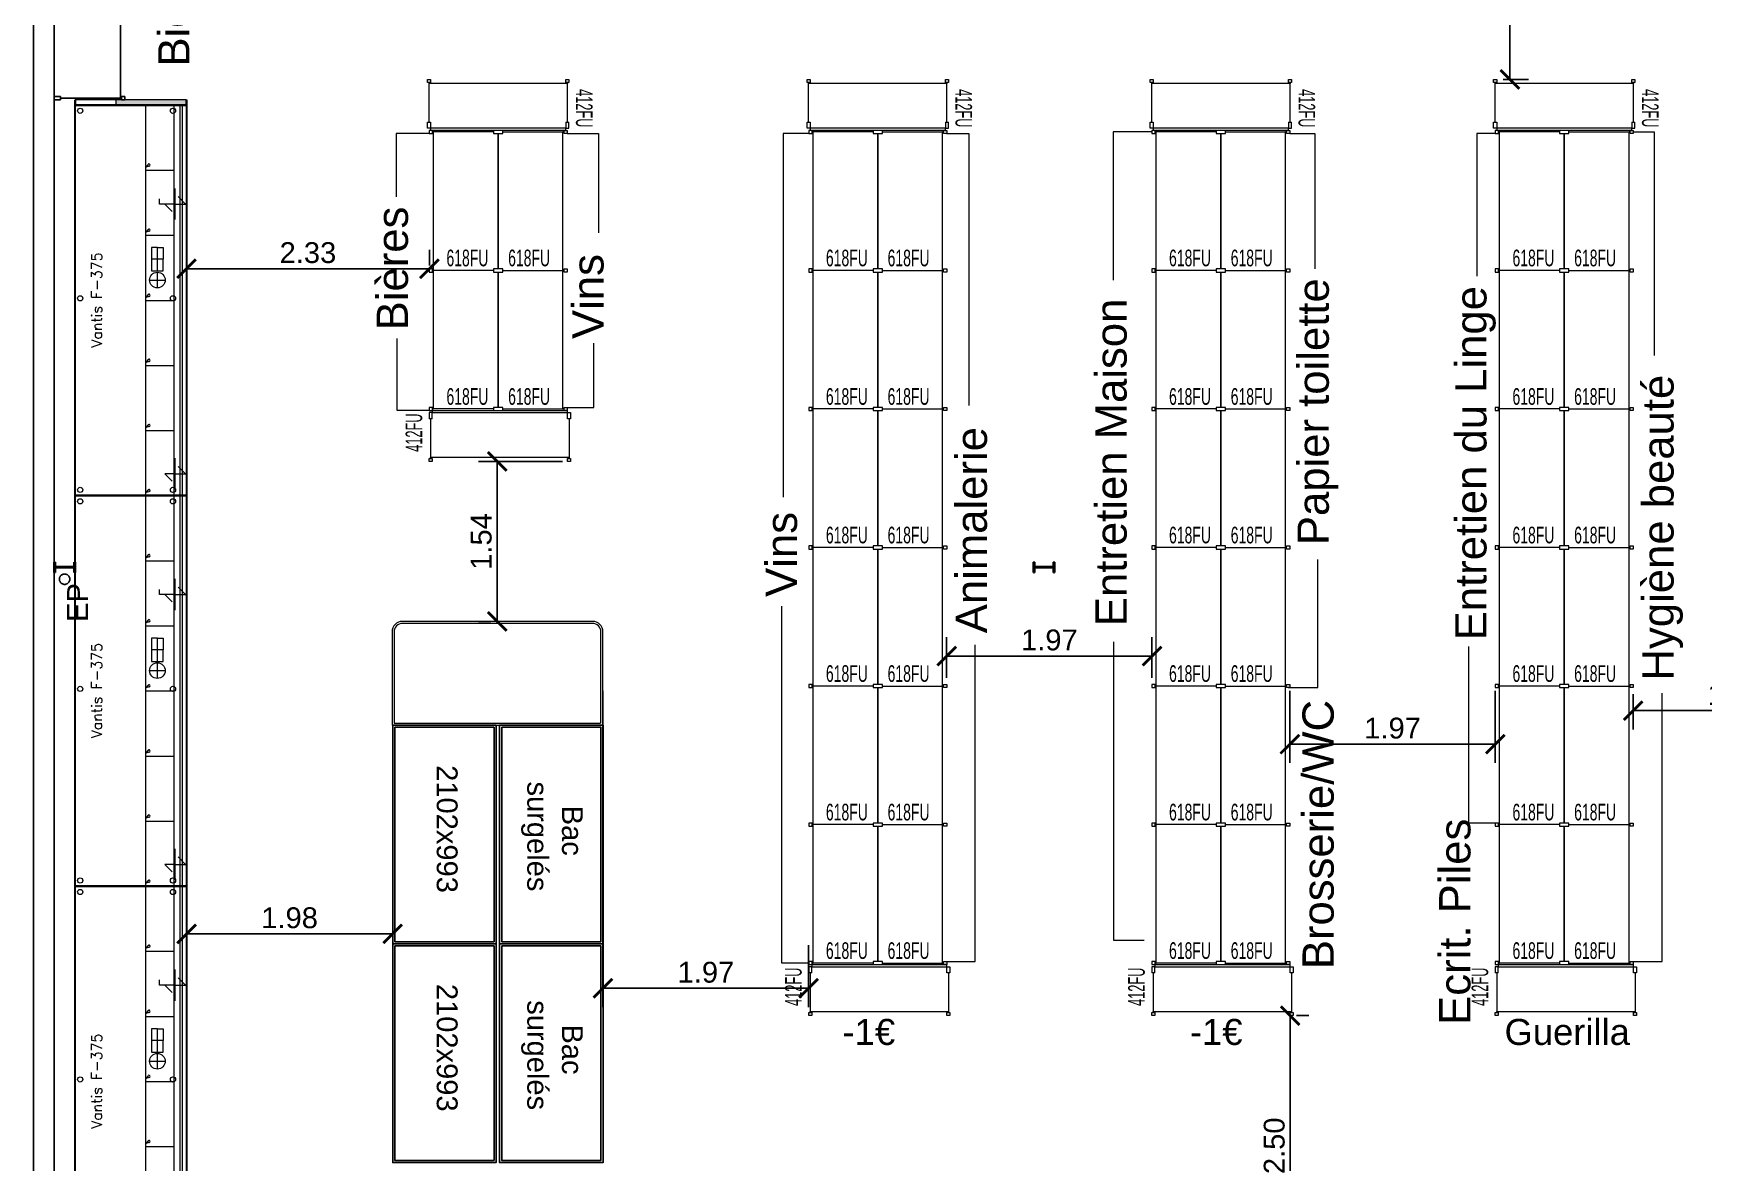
# Model space of a CAD drawing. Header units: millimetres. Extents: x 15590 to 15992, y 1055 to 1132.
# Drawn here: x 15840.9 to 15856.93, y 1082.86 to 1093.7 of the extents above; entities that cross this region are included whole.
import ezdxf
from ezdxf.enums import TextEntityAlignment as Align

# ---------------------------------------------------------------- set-up
doc = ezdxf.new("R2010")
doc.units = ezdxf.units.MM
doc.header["$MEASUREMENT"] = 0
doc.linetypes.add('Tirets', pattern=[0.004586, 0.002822, -0.001764])
doc.layers.get('0').update_dxf_attribs({"lineweight": 9})
for name, color, linetype in [('EP', 7, 'Continuous'), ('FAMILLES', 8, 'Continuous'), ('gondole', 6, 'Continuous'), ('Gondoles.VETTI', 7, 'Continuous'), ('murs exterieurs.P', 7, 'Continuous'), ('structure', 7, 'Continuous'), ('surgeles', 4, 'Continuous')]:
    doc.layers.add(name, color=color, linetype=linetype)
doc.layers.add('FACADES_Stylo_No__88', color=7, linetype='Continuous', lineweight=9, true_color=0xfb03ff)
doc.styles.add('Arial', font='arial.ttf')
doc.styles.add('Arial Narrow', font='ARIALN.TTF', dxfattribs={"height": 0.3})
doc.styles.add('GENERATED_STYLE_2', font='')
doc.styles.get("Standard").update_dxf_attribs({"font": 'swiss.ttf', "height": 0.2})
doc.styles.add('STYLE_GENERE_1', font='arial.ttf')
doc.styles.add('txt', font='txt_____.ttf', dxfattribs={"height": 0.2})
doc.styles.get('GENERATED_STYLE_2').set_extended_font_data('Arial Occidental')
doc.dimstyles.get("Standard").update_dxf_attribs({"dimtxt": 0.2, "dimasz": 0.18, "dimexe": 0.18, "dimexo": 0.0625, "dimgap": 0.05, "dimtad": 1, "dimzin": 4, "dimdsep": 46, "dimtxsty": 'Standard', "dimblk": 'ARCHTICK', "dimcen": 0.09, "dimadec": 0, "dimazin": 0, "dimtfac": 1, "dimtofl": 0, "dimtmove": 0, "dimatfit": 3, "dimfxl": 1, "dimtolj": 1, "dimtzin": 0, "dimarcsym": 0})

# ---------------------------------------------------------------- blocks, each defined once
blk = doc.blocks.new('2.10')
for points in [[(0, 1.027), (2.102, 1.027), (2.102, 2.02), (0, 2.02)], [(0.02, 1.047), (2.082, 1.047), (2.082, 2), (0.02, 2)], [(0, 0), (2.102, 0), (2.102, 0.993), (0, 0.993)], [(0.02, 0.02), (2.082, 0.02), (2.082, 0.973), (0.02, 0.973)]]:
    blk.add_lwpolyline(points, close=True)
at = {"insert": (0.542, 1.826), "char_height": 0.2, "attachment_point": 1}
blk.add_mtext('   Bac \\Psurgelés', dxfattribs=at)
at = {"insert": (0.385, 0.623), "char_height": 0.5, "width": 1.42864, "attachment_point": 1}
blk.add_mtext('{\\H0.4x;2102x993}', dxfattribs=at)
blk = doc.blocks.new('VANTIS 375')
at = {"color": 4}
for p, q in [((-1.875, -1.07), (-1.875, 0)), ((-1.875, 0), (1.875, 0)), ((1.875, -1.07), (1.875, 0)), ((1.875, 0), (1.875, -1.07)), ((-1.875, -0.68), (1.875, -0.68)), ((-1.837, -0.711), (-1.846, -0.68)), ((-1.819, -0.701), (-1.846, -0.68)), ((-1.25, -0.68), (-1.25, -0.95)), ((-1.212, -0.711), (-1.221, -0.68)), ((-1.194, -0.701), (-1.221, -0.68)), ((-0.625, -0.68), (-0.625, -0.95)), ((-0.587, -0.711), (-0.596, -0.68)), ((-0.569, -0.701), (-0.596, -0.68)), ((0, -0.68), (0, -0.95)), ((0.038, -0.711), (0.029, -0.68)), ((0.056, -0.701), (0.029, -0.68)), ((0.12, -0.79), (0.27, -0.79)), ((0.195, -0.715), (0.195, -0.865)), ((0.395, -0.734), (0.282, -0.734)), ((0.282, -0.734), (0.282, -0.79)), ((0.282, -0.79), (0.282, -0.846)), ((0.282, -0.79), (0.395, -0.79)), ((0.507, -0.734), (0.395, -0.734)), ((0.395, -0.79), (0.395, -0.734)), ((0.395, -0.79), (0.507, -0.79)), ((0.395, -0.846), (0.395, -0.79)), ((0.507, -0.79), (0.507, -0.734)), ((0.507, -0.79), (0.507, -0.846)), ((0.625, -0.68), (0.625, -0.95)), ((0.663, -0.711), (0.654, -0.68)), ((0.681, -0.701), (0.654, -0.68)), ((1.25, -0.68), (1.25, -0.95)), ((1.288, -0.712), (1.279, -0.68)), ((1.306, -0.701), (1.279, -0.68)), ((-1.875, -0.95), (1.875, -0.95)), ((-1.815, -0.96), (-1.515, -0.96)), ((-1.665, -0.861), (-1.736, -0.931)), ((-1.665, -0.96), (-1.665, -0.861)), ((-1.665, -0.96), (-1.665, -1.061)), ((0.282, -0.846), (0.395, -0.846)), ((0.507, -0.846), (0.395, -0.846)), ((0.775, -0.96), (1.075, -0.96)), ((0.925, -0.861), (0.854, -0.932)), ((0.925, -0.861), (0.925, -0.811)), ((0.925, -0.811), (0.975, -0.811)), ((0.925, -0.96), (0.925, -0.861)), ((0.925, -0.96), (0.925, -1.061)), ((-1.875, -1.01), (1.875, -1.01)), ((-1.875, -1.03), (1.875, -1.03)), ((-1.875, -1.07), (1.875, -1.07)), ((-1.665, -1.061), (-1.594, -0.99)), ((0.925, -1.061), (0.996, -0.99))]:
    blk.add_line(p, q, dxfattribs=at)
at = {"color": 4, "lineweight": 30}
for p, q in [((-1.875, 0), (1.875, 0)), ((-1.875, -1.07), (-1.875, 0)), ((-1.875, 0), (-1.875, -1.07)), ((1.875, 0), (1.875, -1.07)), ((1.875, -1.07), (-1.875, -1.07))]:
    blk.add_line(p, q, dxfattribs=at)
at = {"color": 4}
for centre, radius in [((-1.82, -0.05), 0.025), ((0.02, -0.05), 0.025), ((1.82, -0.05), 0.025), ((0.195, -0.79), 0.075), ((-1.82, -0.94), 0.025), ((0.02, -0.94), 0.025), ((1.82, -0.94), 0.025)]:
    blk.add_circle(centre, radius, dxfattribs=at)
for centre in [(-1.826, -0.709), (-1.201, -0.709), (-0.576, -0.709), (0.049, -0.709), (0.674, -0.709), (1.299, -0.709)]:
    blk.add_arc(centre, 0.0108, 191.7205, 48.0082, dxfattribs=at)
at = {"color": 4, "lineweight": 5, "style": 'txt'}
blk.add_text('Vantis F-375', height=0.1, rotation=359.9954, dxfattribs=at).set_placement((0.004, -0.206), align=Align.MIDDLE)
blk = doc.blocks.new('JOUE VANTIS')
blk.add_hatch(color=4).paths.add_polyline_path([(-0.05, -0.68), (0, -0.68), (0, 0), (-0.05, 0)])
at = {"color": 4, "lineweight": 35}
for p, q in [((0, 0.39), (-0.05, 0.39)), ((-0.05, 0.39), (-0.05, -0.68)), ((-0.05, -0.68), (0, -0.68))]:
    blk.add_line(p, q, dxfattribs=at)
at = {"color": 4}
for p, q in [((0, -0.68), (0, 0.39)), ((0, 0), (-0.05, 0))]:
    blk.add_line(p, q, dxfattribs=at)
blk = doc.blocks.new('2P618X133')
at = {"color": 6}
for points in [[(-0.621, 1.345), (-0.631, 1.345), (-0.631, 1.36), (-0.662, 1.36), (-0.662, 1.33), (-0.631, 1.33), (-0.631, 1.345), (-0.621, 1.345)], [(-0.045, 1.345), (-0.621, 1.345)], [(-0.621, 0.015), (-0.621, 1.345)], [(0.045, 1.345), (0.621, 1.345)], [(0.621, 1.345), (0.631, 1.345), (0.631, 1.36), (0.662, 1.36), (0.662, 1.33), (0.631, 1.33), (0.631, 1.345), (0.621, 1.345)], [(0.621, 0.015), (0.621, 1.345)], [(-0.621, 0.015), (-0.631, 0.015), (-0.631, 0.03), (-0.662, 0.03), (-0.662, 0), (-0.631, 0), (-0.631, 0.015), (-0.621, 0.015)], [(-0.045, 0.015), (-0.621, 0.015)], [(0.045, 0.015), (0.621, 0.015)], [(0.621, 0.015), (0.631, 0.015), (0.631, 0.03), (0.662, 0.03), (0.662, 0), (0.631, 0), (0.631, 0.015), (0.621, 0.015)]]:
    blk.add_lwpolyline(points, dxfattribs=at)
for points in [[(-0.045, 1.33), (0.045, 1.33), (0.045, 1.36), (-0.045, 1.36)], [(-0.045, 0), (0.045, 0), (0.045, 0.03), (-0.045, 0.03)]]:
    blk.add_lwpolyline(points, close=True, dxfattribs=at)
at = {"color": 7, "lineweight": 25}
blk.add_lwpolyline([(0, 0.03), (0, 1.33)], dxfattribs=at)
blk.add_lwpolyline([(0, 0.03), (0, 1.33)], dxfattribs=at)
at = {"color": 151, "lineweight": 15, "width": 0.6}
for p in [(-0.095, 0.135), (0.497, 0.135)]:
    blk.add_text('618FU', height=0.16, dxfattribs=at).set_placement(p, align=Align.MIDDLE_RIGHT)
blk = doc.blocks.new('_ArchTick')
at = {"color": 0, "linetype": 'ByBlock', "const_width": 0.15}
blk.add_lwpolyline([(-0.5, -0.5), (0.5, 0.5)], dxfattribs=at)
blk = doc.blocks.new('*D370')
at = {"color": 0, "lineweight": -2, "transparency": 16777216}
for p, q in [((15856.257, 1087.354), (15856.257, 1087.015)), ((15858.23, 1087.372), (15858.23, 1087.015)), ((15858.23, 1087.195), (15856.257, 1087.195))]:
    blk.add_line(p, q, dxfattribs=at)
at = {"layer": 'DEFPOINTS', "color": 0, "transparency": 16777216}
for p in [(15856.257, 1087.416), (15858.23, 1087.435), (15856.257, 1087.195)]:
    blk.add_point(p, dxfattribs=at)
at = {"color": 0, "lineweight": -2, "transparency": 16777216, "xscale": 0.18, "yscale": 0.18, "zscale": 0.18, "rotation": 180}
blk.add_blockref('_ArchTick', (15856.257, 1087.195), dxfattribs=at)
at = {"color": 0, "lineweight": -2, "transparency": 16777216, "xscale": 0.18, "yscale": 0.18, "zscale": 0.18}
blk.add_blockref('_ArchTick', (15858.23, 1087.195), dxfattribs=at)
at = {"color": 0, "transparency": 16777216, "insert": (15857.244, 1087.348), "char_height": 0.2, "attachment_point": 5}
blk.add_mtext('\\A1;1.97', dxfattribs=at)
blk = doc.blocks.new('*D371')
at = {"color": 0, "lineweight": -2, "transparency": 16777216}
for p, q in [((15852.962, 1087.384), (15852.962, 1086.693)), ((15854.934, 1087.384), (15854.934, 1086.693)), ((15854.934, 1086.873), (15852.962, 1086.873))]:
    blk.add_line(p, q, dxfattribs=at)
at = {"layer": 'DEFPOINTS', "color": 0, "transparency": 16777216}
for p in [(15852.962, 1087.446), (15854.934, 1087.446), (15852.962, 1086.873)]:
    blk.add_point(p, dxfattribs=at)
at = {"color": 0, "lineweight": -2, "transparency": 16777216, "xscale": 0.18, "yscale": 0.18, "zscale": 0.18, "rotation": 180}
blk.add_blockref('_ArchTick', (15852.962, 1086.873), dxfattribs=at)
at = {"color": 0, "lineweight": -2, "transparency": 16777216, "xscale": 0.18, "yscale": 0.18, "zscale": 0.18}
blk.add_blockref('_ArchTick', (15854.934, 1086.873), dxfattribs=at)
at = {"color": 0, "transparency": 16777216, "insert": (15853.948, 1087.026), "char_height": 0.2, "attachment_point": 5}
blk.add_mtext('\\A1;1.97', dxfattribs=at)
blk = doc.blocks.new('*D372')
at = {"color": 0, "lineweight": -2, "transparency": 16777216}
for p, q in [((15849.668, 1087.509), (15849.668, 1087.899)), ((15851.639, 1087.509), (15851.639, 1087.899)), ((15851.639, 1087.719), (15849.668, 1087.719))]:
    blk.add_line(p, q, dxfattribs=at)
at = {"layer": 'DEFPOINTS', "color": 0, "transparency": 16777216}
for p in [(15849.668, 1087.719), (15849.668, 1087.446), (15851.639, 1087.446)]:
    blk.add_point(p, dxfattribs=at)
at = {"color": 0, "lineweight": -2, "transparency": 16777216, "xscale": 0.18, "yscale": 0.18, "zscale": 0.18, "rotation": 180}
blk.add_blockref('_ArchTick', (15849.668, 1087.719), dxfattribs=at)
at = {"color": 0, "lineweight": -2, "transparency": 16777216, "xscale": 0.18, "yscale": 0.18, "zscale": 0.18}
blk.add_blockref('_ArchTick', (15851.639, 1087.719), dxfattribs=at)
at = {"color": 0, "transparency": 16777216, "insert": (15850.654, 1087.872), "char_height": 0.2, "attachment_point": 5}
blk.add_mtext('\\A1;1.97', dxfattribs=at)
blk = doc.blocks.new('*D373')
at = {"color": 0, "lineweight": -2, "transparency": 16777216}
for p, q in [((15846.37, 1087.384), (15846.37, 1084.349)), ((15848.343, 1084.944), (15848.343, 1084.349)), ((15848.343, 1084.529), (15846.37, 1084.529))]:
    blk.add_line(p, q, dxfattribs=at)
at = {"layer": 'DEFPOINTS', "color": 0, "transparency": 16777216}
for p in [(15846.37, 1087.446), (15848.343, 1085.006), (15846.37, 1084.529)]:
    blk.add_point(p, dxfattribs=at)
at = {"color": 0, "lineweight": -2, "transparency": 16777216, "xscale": 0.18, "yscale": 0.18, "zscale": 0.18, "rotation": 180}
blk.add_blockref('_ArchTick', (15846.37, 1084.529), dxfattribs=at)
at = {"color": 0, "lineweight": -2, "transparency": 16777216, "xscale": 0.18, "yscale": 0.18, "zscale": 0.18}
blk.add_blockref('_ArchTick', (15848.343, 1084.529), dxfattribs=at)
at = {"color": 0, "transparency": 16777216, "insert": (15847.358, 1084.682), "char_height": 0.2, "attachment_point": 5}
blk.add_mtext('\\A1;1.97', dxfattribs=at)
blk = doc.blocks.new('*D356')
at = {"color": 0, "lineweight": -2, "transparency": 16777216}
for p, q in [((15852.965, 1081.767), (15852.965, 1084.267)), ((15853.027, 1084.267), (15853.145, 1084.267)), ((15853.32, 1081.767), (15852.785, 1081.767))]:
    blk.add_line(p, q, dxfattribs=at)
at = {"layer": 'DEFPOINTS', "color": 0, "transparency": 16777216}
for p in [(15852.964, 1084.267), (15852.965, 1084.267), (15853.382, 1081.767)]:
    blk.add_point(p, dxfattribs=at)
at = {"color": 0, "lineweight": -2, "transparency": 16777216, "xscale": 0.18, "yscale": 0.18, "zscale": 0.18}
for p, rotation in [((15852.965, 1084.267), 90), ((15852.965, 1081.767), 270)]:
    blk.add_blockref('_ArchTick', p, dxfattribs=dict(at, rotation=rotation))
at = {"color": 0, "transparency": 16777216, "insert": (15852.813, 1083.017), "char_height": 0.2, "attachment_point": 5, "rotation": 90}
blk.add_mtext('\\A1;2.50', dxfattribs=at)
blk = doc.blocks.new('M618FU-1330')
for points in [[(-0.637, 1.345), (-0.647, 1.345), (-0.647, 1.36), (-0.677, 1.36), (-0.677, 1.33), (-0.647, 1.33), (-0.647, 1.345), (-0.637, 1.345)], [(-0.06, 1.345), (-0.637, 1.345)], [(-0.636, 0.015), (-0.636, 1.345)], [(-0.637, 0.015), (-0.647, 0.015), (-0.647, 0.03), (-0.677, 0.03), (-0.677, 0), (-0.647, 0), (-0.647, 0.015), (-0.637, 0.015)], [(-0.06, 0.015), (-0.637, 0.015)]]:
    blk.add_lwpolyline(points)
for points in [[(-0.06, 1.33), (0, 1.33), (0, 1.36), (-0.06, 1.36)], [(-0.06, 0), (0, 0), (0, 0.03), (-0.06, 0.03)]]:
    blk.add_lwpolyline(points, close=True)
at = {"color": 7, "lineweight": 25}
blk.add_lwpolyline([(0, 0.03), (0, 1.33)], dxfattribs=at)
at = {"color": 151, "lineweight": 15, "width": 0.6}
blk.add_text('618FU', height=0.16, dxfattribs=at).set_placement((-0.11, 0.135), align=Align.MIDDLE_RIGHT)
blk = doc.blocks.new('*D364')
at = {"color": 0, "lineweight": -2, "transparency": 16777216}
for p, q in [((15842.373, 1083.968), (15842.373, 1085.232)), ((15844.352, 1083.968), (15844.352, 1085.232)), ((15844.352, 1085.052), (15842.373, 1085.052))]:
    blk.add_line(p, q, dxfattribs=at)
at = {"layer": 'DEFPOINTS', "color": 0, "transparency": 16777216}
for p in [(15842.373, 1085.052), (15842.373, 1083.906), (15844.352, 1083.906)]:
    blk.add_point(p, dxfattribs=at)
at = {"color": 0, "lineweight": -2, "transparency": 16777216, "xscale": 0.18, "yscale": 0.18, "zscale": 0.18, "rotation": 180}
blk.add_blockref('_ArchTick', (15842.373, 1085.052), dxfattribs=at)
at = {"color": 0, "lineweight": -2, "transparency": 16777216, "xscale": 0.18, "yscale": 0.18, "zscale": 0.18}
blk.add_blockref('_ArchTick', (15844.352, 1085.052), dxfattribs=at)
at = {"color": 0, "transparency": 16777216, "insert": (15843.362, 1085.205), "char_height": 0.2, "attachment_point": 5}
blk.add_mtext('\\A1;1.98', dxfattribs=at)
blk = doc.blocks.new('*D384')
at = {"color": 0, "lineweight": -2, "transparency": 16777216}
for p, q in [((15842.373, 1091.469), (15842.373, 1091.618)), ((15844.704, 1091.469), (15844.704, 1091.618)), ((15844.704, 1091.438), (15842.373, 1091.438))]:
    blk.add_line(p, q, dxfattribs=at)
at = {"layer": 'DEFPOINTS', "color": 0, "transparency": 16777216}
for p in [(15842.373, 1091.438), (15842.373, 1091.406), (15844.704, 1091.406)]:
    blk.add_point(p, dxfattribs=at)
at = {"color": 0, "lineweight": -2, "transparency": 16777216, "xscale": 0.18, "yscale": 0.18, "zscale": 0.18, "rotation": 180}
blk.add_blockref('_ArchTick', (15842.373, 1091.438), dxfattribs=at)
at = {"color": 0, "lineweight": -2, "transparency": 16777216, "xscale": 0.18, "yscale": 0.18, "zscale": 0.18}
blk.add_blockref('_ArchTick', (15844.704, 1091.438), dxfattribs=at)
at = {"color": 0, "transparency": 16777216, "insert": (15843.538, 1091.591), "char_height": 0.2, "attachment_point": 5}
blk.add_mtext('\\A1;2.33', dxfattribs=at)
blk = doc.blocks.new('*D385')
at = {"color": 0, "lineweight": -2, "transparency": 16777216}
for p, q in [((15845.981, 1089.587), (15845.175, 1089.587)), ((15845.355, 1089.587), (15845.355, 1088.052)), ((15845.292, 1088.052), (15845.175, 1088.052))]:
    blk.add_line(p, q, dxfattribs=at)
at = {"layer": 'DEFPOINTS', "color": 0, "transparency": 16777216}
for p in [(15846.044, 1089.587), (15845.355, 1088.052), (15845.355, 1088.052)]:
    blk.add_point(p, dxfattribs=at)
at = {"color": 0, "lineweight": -2, "transparency": 16777216, "xscale": 0.18, "yscale": 0.18, "zscale": 0.18}
for p, rotation in [((15845.355, 1089.587), 90), ((15845.355, 1088.052), 270)]:
    blk.add_blockref('_ArchTick', p, dxfattribs=dict(at, rotation=rotation))
at = {"color": 0, "transparency": 16777216, "insert": (15845.202, 1088.819), "char_height": 0.2, "attachment_point": 5, "rotation": 90}
blk.add_mtext('\\A1;1.54', dxfattribs=at)
blk = doc.blocks.new('TG412')
at = {"layer": 'FACADES_Stylo_No__88', "linetype": 'Continuous'}
for p, q in [((-0.02, 0.678), (-0.08, 0.678)), ((-0.08, 0.649), (-0.08, 0.678)), ((-0.08, 0.649), (-0.02, 0.649)), ((-0.02, 0.649), (-0.02, 0.678)), ((0, 0.649), (-0.02, 0.649)), ((-0.02, 0.649), (-0.02, -0.649)), ((0, 0.649), (0, -0.649)), ((-0.08, -0.678), (-0.08, -0.649)), ((-0.08, -0.649), (-0.02, -0.649)), ((-0.02, -0.678), (-0.08, -0.678)), ((-0.02, -0.649), (-0.02, -0.678)), ((-0.02, -0.649), (0, -0.649))]:
    blk.add_line(p, q, dxfattribs=at)
at = {"layer": 'FACADES_Stylo_No__88', "linetype": 'Continuous', "flags": 128}
for points in [[(-0.45, 0.664), (-0.459, 0.664), (-0.459, 0.649), (-0.489, 0.649), (-0.489, 0.678), (-0.459, 0.678), (-0.459, 0.664)], [(-0.45, -0.664), (-0.459, -0.664), (-0.459, -0.678), (-0.489, -0.678), (-0.489, -0.649), (-0.459, -0.649), (-0.459, -0.664)]]:
    blk.add_lwpolyline(points, close=True, dxfattribs=at)
for points in [[(-0.08, 0.664), (-0.45, 0.664)], [(-0.449, 0.664), (-0.449, -0.664)], [(-0.08, -0.664), (-0.45, -0.664)]]:
    blk.add_lwpolyline(points, dxfattribs=at)
at = {"color": 151, "linetype": 'Continuous', "insert": (-0.028, 0.824), "char_height": 0.15965, "attachment_point": 6, "style": 'STYLE_GENERE_1'}
blk.add_mtext('\\A1;{\\W0.550000x;\\fArial|b0|i0|c0|p34;412FU}', dxfattribs=at)
blk = doc.blocks.new('*D397')
at = {"color": 0, "lineweight": -2, "transparency": 16777216}
for p, q in [((15855.058, 1095.256), (15855.254, 1095.256)), ((15855.074, 1095.256), (15855.074, 1093.256)), ((15855.01, 1093.256), (15855.254, 1093.256))]:
    blk.add_line(p, q, dxfattribs=at)
at = {"layer": 'DEFPOINTS', "color": 0, "transparency": 16777216}
for p in [(15854.996, 1095.256), (15854.947, 1093.256), (15855.074, 1093.256)]:
    blk.add_point(p, dxfattribs=at)
at = {"color": 0, "lineweight": -2, "transparency": 16777216, "xscale": 0.18, "yscale": 0.18, "zscale": 0.18}
for p, rotation in [((15855.074, 1095.256), 90), ((15855.074, 1093.256), 270)]:
    blk.add_blockref('_ArchTick', p, dxfattribs=dict(at, rotation=rotation))
at = {"color": 0, "transparency": 16777216, "insert": (15854.922, 1094.256), "char_height": 0.2, "attachment_point": 5, "rotation": 90}
blk.add_mtext('\\A1;2.00', dxfattribs=at)

msp = doc.modelspace()

# ---------------------------------------------------------------- linework, layer by layer
for p, q in [((15844.704, 1092.736), (15844.385, 1092.736)), ((15844.385, 1092.736), (15844.385, 1092.128)), ((15846.027, 1092.736), (15846.328, 1092.736)), ((15846.328, 1092.736), (15846.328, 1091.782)), ((15848.345, 1092.736), (15848.1, 1092.736)), ((15848.1, 1092.736), (15848.1, 1089.243)), ((15849.668, 1092.736), (15849.88, 1092.736)), ((15849.88, 1092.736), (15849.88, 1090.123)), ((15851.639, 1092.751), (15851.267, 1092.751)), ((15851.267, 1092.751), (15851.267, 1091.327)), ((15852.962, 1092.736), (15853.201, 1092.736)), ((15853.201, 1092.736), (15853.201, 1091.437)), ((15854.934, 1092.736), (15854.755, 1092.736)), ((15854.755, 1092.736), (15854.755, 1091.366)), ((15856.257, 1092.751), (15856.458, 1092.751)), ((15856.458, 1092.751), (15856.458, 1090.605)), ((15844.395, 1090.076), (15844.395, 1090.768)), ((15846.282, 1090.106), (15846.282, 1090.722)), ((15844.704, 1090.076), (15844.395, 1090.076)), ((15846.027, 1090.106), (15846.282, 1090.106)), ((15853.23, 1087.416), (15853.23, 1088.645)), ((15848.085, 1084.771), (15848.085, 1088.197)), ((15849.941, 1084.786), (15849.941, 1087.828)), ((15851.268, 1087.856), (15851.268, 1084.991)), ((15854.679, 1086.116), (15854.679, 1087.811)), ((15852.947, 1087.416), (15853.23, 1087.416)), ((15856.536, 1084.786), (15856.536, 1087.364)), ((15854.934, 1086.116), (15854.679, 1086.116)), ((15851.268, 1084.991), (15851.564, 1084.991)), ((15848.345, 1084.771), (15848.085, 1084.771)), ((15849.668, 1084.786), (15849.941, 1084.786)), ((15856.257, 1084.786), (15856.536, 1084.786))]:
    msp.add_line(p, q)
at = {"color": 4}
for p, q in [((15844.345, 1087.952), (15844.345, 1087.056)), ((15844.365, 1087.952), (15844.365, 1087.076)), ((15846.35, 1087.076), (15846.35, 1087.952)), ((15846.37, 1087.056), (15846.37, 1087.952)), ((15844.345, 1087.056), (15846.365, 1087.056)), ((15844.352, 1087.056), (15846.372, 1087.056)), ((15844.365, 1087.076), (15846.345, 1087.076))]:
    msp.add_line(p, q, dxfattribs=at)
for points in [[(15846.265, 1088.052), (15844.445, 1088.052)], [(15846.265, 1088.032), (15844.445, 1088.032)]]:
    msp.add_lwpolyline(points, dxfattribs=at)
for centre, radius, start, end in [((15844.445, 1087.952), 0.1, 90, 180), ((15844.445, 1087.952), 0.08, 90, 180), ((15846.27, 1087.952), 0.1, 0, 90), ((15846.27, 1087.952), 0.08, 0, 90)]:
    msp.add_arc(centre, radius, start, end, dxfattribs=at)
at = {"layer": 'EP', "linetype": 'Tirets', "ltscale": 1000}
msp.add_circle((15841.203, 1088.457), 0.05, dxfattribs=at)
at = {"layer": 'Gondoles.VETTI', "linetype": 'Continuous', "ltscale": 1000}
for p, q in [((15841.103, 1106.054), (15841.103, 1071.474)), ((15841.103, 1071.474), (15841.103, 1106.054))]:
    msp.add_line(p, q, dxfattribs=at)
at = {"layer": 'murs exterieurs.P', "linetype": 'Continuous', "ltscale": 1000, "flags": 128}
for points in [[(15840.903, 1115.353), (15840.903, 1070.704)], [(15841.103, 1070.704), (15841.103, 1115.353)]]:
    msp.add_lwpolyline(points, dxfattribs=at)
at = {"layer": 'structure', "color": 160, "linetype": 'Continuous', "lineweight": 35, "ltscale": 1000}
for p, q in [((15841.103, 1088.621), (15841.112, 1088.621)), ((15841.103, 1088.521), (15841.103, 1088.621)), ((15841.112, 1088.621), (15841.112, 1088.579)), ((15841.117, 1088.574), (15841.289, 1088.574)), ((15841.289, 1088.568), (15841.117, 1088.568)), ((15841.295, 1088.579), (15841.295, 1088.621)), ((15841.295, 1088.621), (15841.303, 1088.621)), ((15841.303, 1088.621), (15841.303, 1088.521)), ((15850.512, 1088.621), (15850.503, 1088.621)), ((15850.503, 1088.621), (15850.503, 1088.521)), ((15850.512, 1088.579), (15850.512, 1088.621)), ((15850.689, 1088.574), (15850.517, 1088.574)), ((15850.517, 1088.568), (15850.689, 1088.568)), ((15850.703, 1088.621), (15850.695, 1088.621)), ((15850.695, 1088.621), (15850.695, 1088.579)), ((15850.703, 1088.521), (15850.703, 1088.621)), ((15841.112, 1088.521), (15841.103, 1088.521)), ((15841.112, 1088.563), (15841.112, 1088.521)), ((15841.295, 1088.521), (15841.295, 1088.563)), ((15841.303, 1088.521), (15841.295, 1088.521)), ((15850.503, 1088.521), (15850.512, 1088.521)), ((15850.512, 1088.521), (15850.512, 1088.563)), ((15850.695, 1088.563), (15850.695, 1088.521)), ((15850.695, 1088.521), (15850.703, 1088.521))]:
    msp.add_line(p, q, dxfattribs=at)
for centre, start, end in [((15841.117, 1088.579), 180, 270), ((15841.117, 1088.563), 90, 180), ((15841.289, 1088.579), 270, 0), ((15841.289, 1088.563), 0, 90), ((15850.517, 1088.579), 180, 270), ((15850.517, 1088.563), 90, 180), ((15850.689, 1088.579), 270, 0), ((15850.689, 1088.563), 0, 90)]:
    msp.add_arc(centre, 0.0056, start, end, dxfattribs=at)

# ---------------------------------------------------------------- block references
for name, p, rotation in [('TG412', (15845.365, 1092.766), 270), ('TG412', (15849.007, 1092.766), 270), ('TG412', (15852.3, 1092.766), 270), ('TG412', (15855.596, 1092.766), 270), ('JOUE VANTIS', (15841.693, 1093.059), 90), ('VANTIS 375', (15841.303, 1091.134), 90), ('TG412', (15845.38, 1090.076), 89.99999999999999), ('VANTIS 375', (15841.303, 1087.384), 90), ('VANTIS 375', (15841.303, 1083.634), 90), ('TG412', (15849.022, 1084.756), 89.99999999999999), ('TG412', (15852.315, 1084.756), 89.99999999999999), ('TG412', (15855.611, 1084.756), 89.99999999999999)]:
    msp.add_blockref(name, p, dxfattribs=dict(rotation=rotation))
for p in [(15845.365, 1091.406), (15849.007, 1091.406), (15852.3, 1091.406), (15855.596, 1091.406), (15845.365, 1090.076), (15849.007, 1090.076), (15852.3, 1090.076), (15855.596, 1090.076), (15849.007, 1088.746), (15852.3, 1088.746), (15855.596, 1088.746), (15849.007, 1087.416), (15852.3, 1087.416), (15855.596, 1087.416), (15849.007, 1086.086), (15852.3, 1086.086), (15855.596, 1086.086), (15849.007, 1084.756), (15852.3, 1084.756), (15855.596, 1084.756)]:
    msp.add_blockref('2P618X133', p)
at = {"layer": 'gondole', "rotation": 180}
msp.add_blockref('M618FU-1330', (15841.103, 1094.42), dxfattribs=at)
at = {"layer": 'surgeles', "color": 4, "xscale": 0.9990634948840003, "yscale": 0.9990634948840003, "zscale": 0.9990634948840003, "rotation": 270}
msp.add_blockref('2.10', (15844.352, 1087.056), dxfattribs=at)
at = {"layer": 'surgeles', "color": 2, "xscale": 0.9990634948840003, "yscale": 0.9990634948840003, "zscale": 0.9990634948840003, "rotation": 270}
msp.add_blockref('2.10', (15844.352, 1084.956), dxfattribs=at)

# ---------------------------------------------------------------- texts
at = {"char_height": 0.25, "width": 3.46502, "attachment_point": 2, "style": 'Arial Narrow'}
for s, insert in [('{\\fArial|b0|i0|c0|p34;\\C1;Guerilla}', (15855.624, 1084.235)), ('{\\fArial|b0|i0|c0|p34;\\C1;-1€}', (15848.921, 1084.235)), ('{\\fArial|b0|i0|c0|p34;\\C1;-1€}', (15852.255, 1084.235))]:
    msp.add_mtext(s, dxfattribs=dict(at, insert=insert))
at = {"layer": 'EP', "linetype": 'Continuous', "insert": (15841.327, 1088.233), "char_height": 0.2, "attachment_point": 5, "rotation": 90, "style": 'GENERATED_STYLE_2'}
msp.add_mtext('{EP}', dxfattribs=at)
at = {"layer": 'FAMILLES', "color": 0, "char_height": 0.3, "width": 7.36144, "attachment_point": 1, "rotation": 90, "style": 'Arial'}
for s, insert in [('Bières', (15842.101, 1093.379)), ('Bières', (15844.198, 1090.846)), ('Vins', (15846.075, 1090.763)), ('Papier toilette', (15853.036, 1088.784)), ('Entretien du Linge', (15854.549, 1087.87)), ('Entretien Maison', (15851.096, 1088.006)), ('Hygiène beauté', (15856.345, 1087.484)), ('Animalerie', (15849.755, 1087.938)), ('Vins', (15847.932, 1088.287)), ('Brosserie/WC', (15853.083, 1084.713)), ('Ecrit. Piles', (15854.395, 1084.178))]:
    msp.add_mtext(s, dxfattribs=dict(at, insert=insert))

# ---------------------------------------------------------------- dimensions: what is measured, and where the dimension line sits
for base, p1, p2, picture, middle in [((15855.074, 1093.256), (15854.996, 1095.256), (15854.947, 1093.256), '*D397', (15854.922, 1094.256)), ((15845.3549, 1088.0516), (15846.0435, 1089.5868), (15845.3549, 1088.0516), '*D385', (15845.2021, 1088.8192)), ((15852.965, 1084.267), (15853.382, 1081.767), (15852.964, 1084.267), '*D356', (15852.813, 1083.017))]:
    dim = msp.add_linear_dim(base=base, p1=p1, p2=p2, angle=90, dimstyle='Standard')
    dim.commit()
    dim.dimension.update_dxf_attribs({"geometry": picture, "text_midpoint": middle})
for base, p1, p2, picture, middle in [((15842.373, 1091.438), (15844.704, 1091.406), (15842.373, 1091.406), '*D384', (15843.538, 1091.591)), ((15849.668, 1087.719), (15851.639, 1087.446), (15849.668, 1087.446), '*D372', (15850.654, 1087.872)), ((15856.257, 1087.195), (15858.23, 1087.435), (15856.257, 1087.416), '*D370', (15857.244, 1087.348))]:
    dim = msp.add_linear_dim(base=base, p1=p1, p2=p2, dimstyle='Standard')
    dim.commit()
    dim.dimension.update_dxf_attribs({"geometry": picture, "text_midpoint": middle})
for base, p1, p2, picture, middle in [((15846.37, 1084.529), (15848.343, 1085.006), (15846.37, 1087.446), '*D373', (15847.358, 1084.529)), ((15852.962, 1086.873), (15854.934, 1087.446), (15852.962, 1087.446), '*D371', (15853.948, 1086.873)), ((15842.373, 1085.052), (15844.352, 1083.906), (15842.373, 1083.906), '*D364', (15843.362, 1085.052))]:
    dim = msp.add_linear_dim(base=base, p1=p1, p2=p2, dimstyle='Standard')
    dim.commit()
    dim.dimension.update_dxf_attribs({"geometry": picture, "text_midpoint": middle, "dimtype": 160})

doc.saveas('drawing.dxf')
